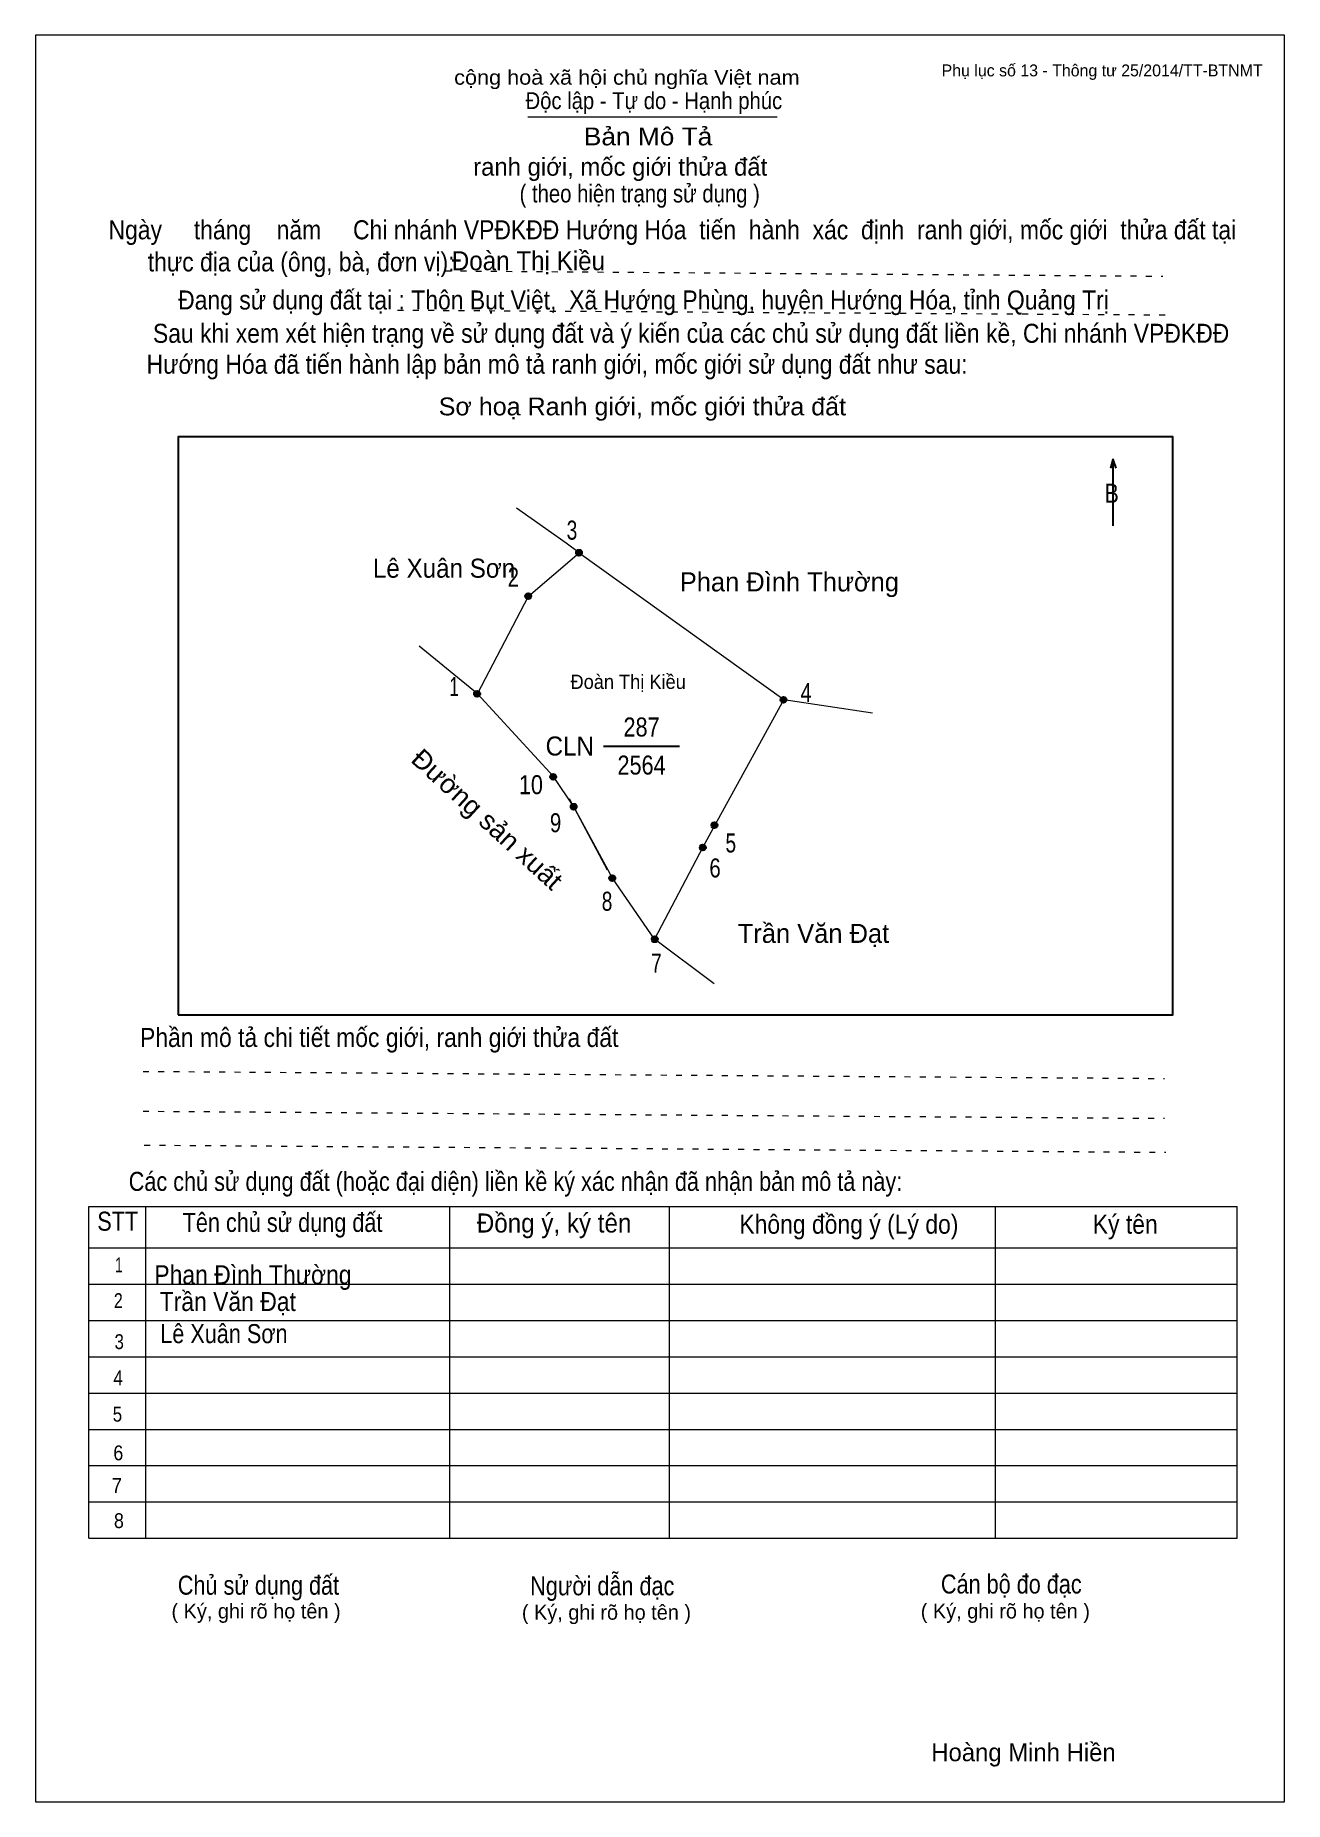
# Model space of a CAD drawing. Header units: centimetres. Extents: x 0 to 21, y 0 to 29.7.
import ezdxf
from ezdxf.enums import TextEntityAlignment as Align

# ---------------------------------------------------------------- set-up
doc = ezdxf.new("R2010")
doc.units = ezdxf.units.CM
doc.header["$LTSCALE"] = 0.13
doc.linetypes.add('DOTTED', pattern=[1.5, 0.3, -1.2])
for name, color, linetype, lineweight in [('1', 7, 'Continuous', 13), ('2', 7, 'Continuous', 13), ('32', 7, 'Continuous', 25), ('33', 7, 'Continuous', 25), ('6', 7, 'Continuous', 13), ('62', 7, 'Continuous', 13)]:
    doc.layers.add(name, color=color, linetype=linetype, lineweight=lineweight)
doc.layers.add('34', color=7, linetype='Continuous')
doc.layers.add('63', color=7, linetype='Continuous')

msp = doc.modelspace()

# ---------------------------------------------------------------- hatches: boundary and pattern name
at = {"layer": '32'}
for points in [[(9.1883, 21.0004, 1), (9.0883, 21.0004, 1)], [(8.3353, 20.2694, 1), (8.2353, 20.2694, 1)], [(7.4744, 18.6286, 1), (7.3744, 18.6286, 1)], [(12.6264, 18.5283, 1), (12.5264, 18.5283, 1)], [(8.7534, 17.2333, 1), (8.6534, 17.2333, 1)], [(9.0992, 16.7294, 1), (8.9992, 16.7294, 1)], [(11.4646, 16.4181, 1), (11.3646, 16.4181, 1)], [(11.2688, 16.0442, 1), (11.1688, 16.0442, 1)], [(9.7483, 15.5282, 1), (9.6483, 15.5282, 1)], [(10.4616, 14.5004, 1), (10.3616, 14.5004, 1)]]:
    msp.add_hatch(color=256, dxfattribs=at).paths.add_polyline_path(points)

# ---------------------------------------------------------------- linework, layer by layer
at = {"layer": '1'}
msp.add_lwpolyline([(21, 0), (21, 29.7), (0, 29.7), (0, 0)], close=True, dxfattribs=at)
msp.add_lwpolyline([(7.43, 18.61), (7.43, 18.63), (6.45, 19.43)], dxfattribs=at)
at = {"layer": '2'}
msp.add_line((9.62, 15.66), (8.98, 16.86), dxfattribs=at)
at = {"layer": '32'}
for centre in [(9.1383, 21.0004), (8.2853, 20.2694), (7.4244, 18.6286), (12.5764, 18.5283), (8.7034, 17.2333), (9.0492, 16.7294), (11.4146, 16.4181), (11.2188, 16.0442), (9.6983, 15.5282), (10.4116, 14.5004)]:
    msp.add_circle(centre, 0.05, dxfattribs=at)
at = {"layer": '33'}
msp.add_line((9.55, 17.75), (10.83, 17.75), dxfattribs=at)
at = {"layer": '6'}
msp.add_line((11.41, 13.75), (10.41, 14.5), dxfattribs=at)
for points in [[(9.14, 21), (8.92, 21.16), (8.09, 21.75)], [(7.43, 18.63), (8.29, 20.27), (9.14, 21)], [(9.14, 21), (12.58, 18.53), (14.07, 18.31)], [(10.41, 14.5), (9.7, 15.53), (9.05, 16.73), (8.71, 17.24), (7.43, 18.63)], [(12.58, 18.53), (11.42, 16.42), (11.22, 16.05), (10.41, 14.5)]]:
    msp.add_lwpolyline(points, dxfattribs=at)
at = {"layer": '62'}
for p, q in [((8.28, 28.33), (12.47, 28.33)), ((0.9, 10.01), (20.2, 10.01)), ((0.9, 4.43), (0.9, 10.01)), ((1.86, 4.43), (1.86, 10.01)), ((6.97, 4.43), (6.97, 9.99)), ((10.66, 4.43), (10.66, 9.99)), ((16.14, 4.43), (16.14, 10.01)), ((20.2, 4.43), (20.2, 10.01)), ((0.9, 9.31), (20.2, 9.31)), ((0.9, 8.7), (20.2, 8.7)), ((0.9, 8.09), (20.2, 8.09)), ((0.9, 7.48), (20.2, 7.48)), ((0.9, 6.87), (20.2, 6.87)), ((0.9, 6.26), (20.2, 6.26)), ((0.9, 5.65), (20.2, 5.65)), ((0.9, 5.04), (20.2, 5.04)), ((0.9, 4.43), (20.2, 4.43))]:
    msp.add_line(p, q, dxfattribs=at)
at = {"layer": '62', "linetype": 'DOTTED'}
for p, q in [((6.89, 25.74), (18.95, 25.65)), ((6.09, 25.08), (19.04, 25)), ((1.81, 12.28), (18.98, 12.16)), ((1.81, 11.61), (18.98, 11.49)), ((1.83, 11.04), (19, 10.92))]:
    msp.add_line(p, q, dxfattribs=at)
at = {"layer": '62', "lineweight": 25}
for p, q in [((18.11, 22.58), (18.11, 21.45)), ((18.11, 22.57), (18.07, 22.42)), ((18.11, 22.57), (18.16, 22.42))]:
    msp.add_line(p, q, dxfattribs=at)
msp.add_lwpolyline([(2.4, 13.23), (19.12, 13.23), (19.12, 22.95), (2.4, 22.95)], close=True, dxfattribs=at)

# ---------------------------------------------------------------- texts
at = {"layer": '2', "width": 0.95}
msp.add_text('Đoàn Thị Kiều', height=0.2407, dxfattribs=at).set_placement((9.965, 18.71), align=Align.CENTER)
at = {"layer": '32'}
for s, width, p in [('3', 0.75, (9.02, 21.22)), ('2', 0.8, (8.035, 20.43)), ('1', 0.65, (7.04, 18.59)), ('4', 0.8, (12.955, 18.49)), ('10', 0.85, (8.33, 16.94)), ('9', 0.8, (8.745, 16.3)), ('5', 0.75, (11.69, 15.96)), ('6', 0.8, (11.425, 15.54)), ('8', 0.75, (9.61, 14.98)), ('7', 0.75, (10.44, 13.94))]:
    msp.add_text(s, height=0.32, dxfattribs=dict(at, width=width)).set_placement(p, align=Align.CENTER)
at = {"layer": '33'}
for s, width, p in [('Lê Xuân Sơn', 0.95, (6.87, 20.58)), ('287', 0.85, (10.19, 17.91)), ('2564', 0.85, (10.19, 17.27))]:
    msp.add_text(s, height=0.32, dxfattribs=dict(at, width=width)).set_placement(p, align=Align.CENTER)
for s, p in [('Phan Đình Thường', (12.675, 20.35)), ('Trần Văn Đạt', (13.08, 14.44))]:
    msp.add_text(s, height=0.32, dxfattribs=at).set_placement(p, align=Align.CENTER)
at = {"layer": '33', "width": 0.95}
msp.add_text('CLN', height=0.32, dxfattribs=at).set_placement((9.39, 17.59), align=Align.RIGHT)
at = {"layer": '33', "width": 1.05}
msp.add_text('Đường sản xuất', height=0.32, rotation=317.458, dxfattribs=at).set_placement((7.4868, 16.4017), align=Align.CENTER)
at = {"layer": '34'}
for s, width, p in [('Đoàn Thị Kiều', 0.95, (7, 25.75)), ('Phan Đình Thường', 0.9, (2, 8.7)), ('Trần Văn Đạt', 0.9, (2.09, 8.25)), ('Lê Xuân Sơn', 0.85, (2.1, 7.71))]:
    msp.add_text(s, height=0.32, dxfattribs=dict(at, width=width)).set_placement(p)
at = {"layer": '62'}
for s, height, width, p in [('cộng hoà xã hội chủ nghĩa Việt nam', 0.2474, 1.1, (7.04, 28.87)), ('Độc lập - Tự do - Hạnh phúc', 0.2828, 0.9, (8.24, 28.46)), ('Bản Mô Tả', 0.3, 1.1, (9.22, 27.85)), ('( theo hiện trạng sử dụng )', 0.3, 0.85, (8.14, 26.89)), ('Ngày     tháng    năm     Chi nhánh VPĐKĐĐ Hướng Hóa  tiến  hành  xác  định  ranh giới, mốc giới  thửa đất tại ', 0.32, 0.9, (1.23, 26.27)), ('thực địa của (ông, bà, đơn vị): ', 0.32, 0.9, (1.89, 25.73)), ('Đang sử dụng đất tại : Thôn Bụt Việt,  Xã Hướng Phùng, huyện Hướng Hóa, tỉnh Quảng Trị', 0.32, 0.9, (2.4, 25.09)), (' Sau khi xem xét hiện trạng về sử dụng đất và ý kiến của các chủ sử dụng đất liền kề, Chi nhánh VPĐKĐĐ ', 0.32, 0.9, (1.87, 24.53)), ('Hướng Hóa đã tiến hành lập bản mô tả ranh giới, mốc giới sử dụng đất như sau:', 0.32, 0.9, (1.87, 24.01)), ('Sơ hoạ Ranh giới, mốc giới thửa đất', 0.3, 1.05, (6.78, 23.31)), ('B', 0.32, 0.85, (17.97, 21.84)), ('Phần mô tả chi tiết mốc giới, ranh giới thửa đất ', 0.32, 0.9, (1.76, 12.69)), ('Các chủ sử dụng đất (hoặc đại diện) liền kề ký xác nhận đã nhận bản mô tả này:', 0.32, 0.85, (1.57, 10.27))]:
    msp.add_text(s, height=height, dxfattribs=dict(at, width=width)).set_placement(p)
msp.add_text('ranh giới, mốc giới thửa đất', height=0.3, dxfattribs=at).set_placement((7.36, 27.34))
for s, height, width, p in [('STT', 0.32, 0.85, (1.385, 9.6)), ('Tên chủ sử dụng đất', 0.32, 0.85, (4.155, 9.58)), ('Đồng ý, ký tên', 0.32, 0.95, (8.72, 9.57)), ('Không đồng ý (Lý do)', 0.32, 0.9, (13.675, 9.55)), ('Ký tên', 0.32, 0.9, (18.32, 9.55)), ('1', 0.25, 0.7, (1.405, 8.9)), ('2', 0.25, 0.8, (1.395, 8.3)), ('3', 0.25, 0.85, (1.41, 7.61)), ('4', 0.25, 0.85, (1.39, 7)), ('5', 0.25, 0.85, (1.38, 6.39)), ('6', 0.25, 0.9, (1.395, 5.74)), ('7', 0.25, 0.95, (1.37, 5.19)), ('8', 0.25, 0.9, (1.405, 4.6)), ('Người dẫn đạc', 0.32, 0.85, (9.53, 3.47)), ('Chủ sử dụng đất', 0.32, 0.85, (3.75, 3.48)), ('Cán bộ đo đạc', 0.32, 0.85, (16.405, 3.5))]:
    msp.add_text(s, height=height, dxfattribs=dict(at, width=width)).set_placement(p, align=Align.CENTER)
for p in [(3.71, 3.08), (9.6, 3.06), (16.305, 3.08)]:
    msp.add_text('( Ký, ghi rõ họ tên )', height=0.25, dxfattribs=at).set_placement(p, align=Align.CENTER)
at = {"layer": '63'}
msp.add_text('Phụ lục số 13 - Thông tư 25/2014/TT-BTNMT', height=0.2, dxfattribs=at).set_placement((20.63, 29.01), align=Align.RIGHT)
msp.add_text('Hoàng Minh Hiền', height=0.3, dxfattribs=at).set_placement((16.61, 0.68), align=Align.CENTER)

doc.saveas('drawing.dxf')
